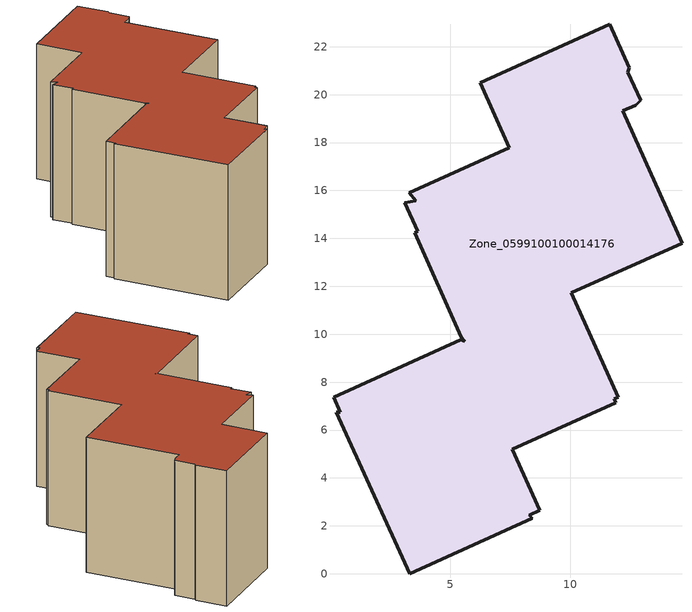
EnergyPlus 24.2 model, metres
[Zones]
Zone_0599100100014176
 floor ground (C_G): 12.95,19.76 12.74,19.56 12.2,19.32 14.67,13.8 10.05,11.73 12.01,7.36 11.85,7.3 11.91,7.14 7.58,5.21 8.73,2.65 8.29,2.45 8.42,2.32 3.31,0 0.25,6.75 0.41,6.75 0.13,7.36 5.45,9.77 5.61,9.71 5.47,9.87 3.52,14.24 3.65,14.3 3.11,15.48 3.55,15.57 3.3,15.91 7.46,17.78 6.25,20.49 11.65,22.94 12.48,21.11 12.42,20.94 z0
 wall outside (C_F): 11.65,22.94 6.25,20.49 7.46,17.78 3.3,15.91 3.55,15.57 3.11,15.48 3.65,14.3 3.52,14.24 5.47,9.87 5.61,9.71 5.45,9.77 0.13,7.36 0.41,6.75 0.25,6.75 3.31,0 8.42,2.32 8.29,2.45 8.73,2.65 7.58,5.21 11.91,7.14 11.85,7.3 12.01,7.36 10.05,11.73 14.67,13.8 12.2,19.32 12.74,19.56 12.95,19.76 12.42,20.94 12.48,21.11 11.65,22.94 z0:8.8
 roof outside (C_R): 12.74,19.56 12.95,19.76 12.42,20.94 12.48,21.11 11.65,22.94 6.25,20.49 7.46,17.78 3.3,15.91 3.55,15.57 3.11,15.48 3.65,14.3 3.52,14.24 5.47,9.87 5.61,9.71 5.45,9.77 0.13,7.36 0.41,6.75 0.25,6.75 3.31,0 8.42,2.32 8.29,2.45 8.73,2.65 7.58,5.21 11.91,7.14 11.85,7.3 12.01,7.36 10.05,11.73 14.67,13.8 12.2,19.32 z8.8
[BUILDING]
Pand.0599100100014176: North Axis=0; Terrain=City; Loads Convergence Tolerance Value=0.04; Temperature Convergence Tolerance Value=0.4; Solar Distribution=FullExterior; Maximum Number of Warmup Days=25; Minimum Number of Warmup Days=1
[Site:Location]
Rotterdam.The.Hague.AP_ZH_NLD Design_Conditions: Latitude=51.96; Longitude=4.45; Time Zone=1; Elevation=-4.5
[SITE:GROUNDTEMPERATURE:BUILDINGSURFACE]
18, 18, 18, 18, 18, 18, 18, 18, 18, 18, 18, 18
[MATERIAL] Thermal Absorptance=0.9; Solar Absorptance=0.7; Visible Absorptance=0.7
Name | Roughness | Thickness | Conductivity | Density | Specific Heat
G.D.2015-2018 | MediumSmooth | 0.15 | 0.0428571 | 540 | 1210
F.D.2015-2018 | Rough | 0.3 | 0.0666667 | 1920 | 840
R.D.2015-2018 | MediumRough | 0.2 | 0.0333333 | 1500 | 1000
[CONSTRUCTION]
C_G: G.D.2015-2018
C_F: F.D.2015-2018
C_R: R.D.2015-2018
[ZONE]
Zone_0599100100014176: Type=1; Multiplier=1; Ceiling Height=Autocalculate; Volume=Autocalculate; Floor Area=autocalculate; Part of Total Floor Area=Yes
[ZONEINFILTRATION:DESIGNFLOWRATE]
Infil_Zone_0599100100014176: Zone or ZoneList or Space or SpaceList=Zone_0599100100014176; Schedule=AlwaysOn; Design Flow Rate Calculation Method=Flow/Area; Flow Rate per Floor Area=0.0021; Constant Term Coefficient=1; Temperature Term Coefficient=0; Velocity Term Coefficient=0; Velocity Squared Term Coefficient=0
[HVACTEMPLATE:ZONE:IDEALLOADSAIRSYSTEM]
Zone_0599100100014176: Maximum Heating Supply Air Temperature=50; Minimum Cooling Supply Air Temperature=13; Maximum Heating Supply Air Humidity Ratio=0.0156; Minimum Cooling Supply Air Humidity Ratio=0.0077; Heating Limit=NoLimit; Cooling Limit=NoLimit; Dehumidification Control Type=ConstantSensibleHeatRatio; Cooling Sensible Heat Ratio=0.7; Dehumidification Setpoint=60; Humidification Control Type=None; Humidification Setpoint=30; Outdoor Air Method=None; Outdoor Air Flow Rate per Person=0.00944; Outdoor Air Flow Rate per Zone Floor Area=0; Outdoor Air Flow Rate per Zone=0; Demand Controlled Ventilation Type=None; Outdoor Air Economizer Type=NoEconomizer; Heat Recovery Type=None; Sensible Heat Recovery Effectiveness=0.7; Latent Heat Recovery Effectiveness=0.65
[ZONECONTROL:THERMOSTAT]
ThermostatControl_Zone_0599100100014176: Zone or ZoneList=Zone_0599100100014176; Control Type Schedule=DualSetpointControlType; Control 1=Thermostat_Zone_0599100100014176; Temperature Difference Between Cutout And Setpoint=0
[THERMOSTATSETPOINT:DUALSETPOINT]
Thermostat_Zone_0599100100014176: Heating Setpoint Temperature Schedule=HeatingSetpoint_Zone_0599100100014176; Cooling Setpoint Temperature Schedule=CoolingSetpoint_Zone_0599100100014176
[SCHEDULE:COMPACT]
HeatingSetpoint_Zone_0599100100014176: Through: 12/31, For: AllDays, Until: 24:00, 21
CoolingSetpoint_Zone_0599100100014176: Through: 12/31, For: AllDays, Until: 24:00, 24
DualSetpointControlType: Through: 12/31, For: AllDays, Until: 24:00, 4
AlwaysOn: Through: 12/31, For: AllDays, Until: 24:00, 1
